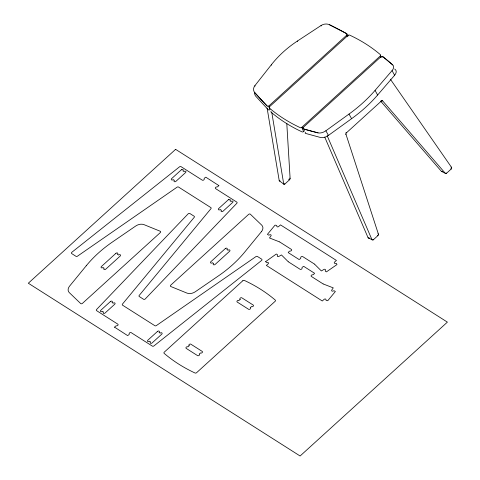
<?xml version="1.0" encoding="UTF-8"?>
<svg xmlns="http://www.w3.org/2000/svg" width="480" height="480" viewBox="0 0 480 480"><rect width="100%" height="100%" fill="white"/><g stroke="black" fill="none" stroke-linecap="round" stroke-linejoin="round"><path stroke-width="0.72" d="M329.508 24.75A415.848 336.09 -16.3 0 1 346.68 33.66A1.2 0.972 -16.3 0 1 346.782 35.13L268.896 105.918A1.2 0.972 -16.3 0 1 267.12 105.978L254.79 92.664A7.542 6.096 -16.3 0 1 254.898 85.65L271.386 64.71A102.816 83.094 -16.3 0 1 297.426 41.034L321.084 25.494A7.542 6.096 -16.3 0 1 329.508 24.75L346.68 33.66L347.292 35.742M375.06 90.39L392.058 70.614A7.542 4.428 -28.9 0 0 392.76 64.956L382.524 56.448A1.2 0.702 -28.9 0 0 380.886 56.808L303 127.602A1.2 0.702 -28.9 0 0 302.964 128.76L318.042 132.87A7.542 4.428 -28.9 0 0 325.878 130.77L349.02 114.06A102.816 60.348 -28.9 0 0 375.06 90.39L377.622 95.028A102.816 60.348 -28.9 0 1 351.582 118.698L328.434 135.408A7.542 4.428 -28.9 0 1 320.598 137.514L305.526 133.404A1.2 0.702 -28.9 0 1 305.52 132.282M377.622 95.028L394.62 75.258A7.542 4.428 -28.9 0 0 395.322 69.594L394.71 69.048M380.322 55.944L301.776 127.332A1.2 0.852 -23.6 0 1 300.246 127.656A207.924 147.282 -23.6 0 1 269.31 107.988A1.2 0.852 -23.6 0 1 269.46 106.788L348.006 35.394A1.2 0.852 -23.6 0 1 349.536 35.07A207.924 147.282 -23.6 0 1 380.472 54.738A1.2 0.852 -23.6 0 1 380.322 55.944L380.904 57.264M271.062 111.318A1.2 0.852 -23.6 0 0 271.158 112.224A207.924 147.282 -23.6 0 0 302.1 131.892A1.2 0.852 -23.6 0 0 303.63 131.568L304.722 130.578M267.102 108.03L279.228 180.708L283.74 184.11A1.2 0.606 -53 0 0 284.802 184.08L289.452 179.85A1.2 0.606 -53 0 0 290.118 178.536L286.782 123.366M324.732 137.112L368.082 237.726L371.958 239.658A1.2 0.9 -63.5 0 0 373.308 239.814L377.958 235.59A1.2 0.9 -63.5 0 0 378.402 234.132L345.978 134.298A1.2 0.9 -63.5 0 1 346.422 132.834L381.462 100.986A1.2 0.9 -63.5 0 1 382.686 100.932L445.314 173.31A1.2 0.9 -63.5 0 0 446.538 173.256L451.188 169.032A1.2 0.9 -63.5 0 0 451.518 167.34L390.336 79.17M279.546 241.89L269.496 237.978L270.912 235.968A1.2 0.852 -23.6 0 0 270.906 234.888A1.2 0.852 -23.6 0 0 269.55 234.888A1.2 0.852 -23.6 0 1 268.404 235.002L267.432 234.336L275.04 225.132L276.378 225.366A1.2 0.852 -23.6 0 1 276.822 226.098A1.2 0.852 -23.6 0 0 277.524 226.89A1.2 0.852 -23.6 0 0 278.88 226.338L280.488 224.88L336.432 260.448L334.782 261.876A1.2 0.852 -23.6 0 0 334.308 262.986A1.2 0.852 -23.6 0 0 335.46 263.376A1.2 0.852 -23.6 0 1 336.486 263.58L337.008 264.546L326.43 271.872L325.422 271.248A1.2 0.852 -23.6 0 1 325.368 270.372A1.2 0.852 -23.6 0 0 325.122 269.358A1.2 0.852 -23.6 0 0 323.724 269.544L321.372 270.954L314.526 264.132M323.238 283.974L333.264 287.874L331.872 289.902A1.2 0.852 -23.6 0 0 331.878 290.976A1.2 0.852 -23.6 0 0 333.234 290.982A1.2 0.852 -23.6 0 1 334.374 290.868L335.352 291.534L327.744 300.732L326.406 300.504A1.2 0.852 -23.6 0 1 325.962 299.772A1.2 0.852 -23.6 0 0 325.254 298.98A1.2 0.852 -23.6 0 0 323.904 299.532L322.302 300.996L266.352 265.416L267.996 263.988A1.2 0.852 -23.6 0 0 268.47 262.878A1.2 0.852 -23.6 0 0 267.318 262.494A1.2 0.852 -23.6 0 1 266.298 262.29L265.686 261.678M381.96 100.566L382.686 100.932M380.982 100.746L381.462 100.986M451.032 167.1L451.518 167.34M450.702 168.792L451.188 169.032M446.052 173.016L446.538 173.256M380.772 101.262L441.444 171.384L445.314 173.31M345.936 132.594L346.422 132.834M345.492 134.052L345.978 134.298M377.922 233.886L378.402 234.132M377.478 235.35L377.958 235.59M372.828 239.574L373.308 239.814M279.696 241.968L291.384 249.396A1.2 0.852 -23.6 0 1 291.51 250.446A1.2 0.852 -23.6 0 1 290.196 251.082A1.2 0.852 -23.6 0 0 289.074 251.496L288.204 252.6L299.13 259.542L300.402 258.702A1.2 0.852 -23.6 0 0 300.744 257.784A1.2 0.852 -23.6 0 1 301.332 256.692A1.2 0.852 -23.6 0 1 302.712 256.602L314.406 264.03M288.378 261.834L300.066 269.268A1.2 0.852 -23.6 0 0 301.446 269.178A1.2 0.852 -23.6 0 0 302.034 268.08A1.2 0.852 -23.6 0 1 302.376 267.168L303.654 266.322L314.574 273.27L313.704 274.368A1.2 0.852 -23.6 0 1 312.582 274.788A1.2 0.852 -23.6 0 0 311.268 275.418A1.2 0.852 -23.6 0 0 311.394 276.468L323.088 283.902M289.554 178.11L290.118 178.536M288.6 179.214L289.452 179.85M284.238 183.654L284.802 184.08M288.252 261.738L281.436 254.928L279.06 256.326A1.2 0.852 -23.6 0 1 277.662 256.512A1.2 0.852 -23.6 0 1 277.416 255.498A1.2 0.852 -23.6 0 0 277.362 254.622L276.324 254.01L265.65 261.63M392.058 70.614L394.62 75.258M383.004 57.318L382.524 56.448A415.848 244.08 -28.9 0 1 392.76 64.956M380.886 56.808L381.204 57.39M349.02 114.06L351.582 118.698M325.878 130.77L328.434 135.408M303 127.602L303.324 128.178M348.006 35.394L348.234 35.928M301.776 127.332L303.63 131.568M269.46 106.788L269.688 107.316M327.15 135.666L371.958 239.658M346.782 35.13L347.256 36.75M321.084 25.494L321.216 25.956M297.426 41.034L297.564 41.496M271.386 64.71L271.518 65.172M268.896 105.918L269.508 108M269.574 108.234L269.982 109.62A1.2 0.972 -16.3 0 1 268.206 109.674L255.87 96.36A7.542 6.096 -16.3 0 1 254.646 92.484M254.898 85.65L255.036 86.112M271.842 112.806L283.74 184.11M280.062 180.852A1.2 0.606 -53 0 1 279.228 180.708M267.12 105.978A415.848 336.09 -16.3 0 1 254.79 92.664M318.042 132.87A415.848 244.08 -28.9 0 1 302.964 128.76M442.458 171.48A1.2 0.9 -63.5 0 1 441.444 171.384M369.372 237.942A1.2 0.9 -63.5 0 1 368.082 237.726M114.558 327.168L127.596 335.586L128.868 334.746A1.2 0.852 -23.6 0 0 129.21 333.828A1.2 0.852 -23.6 0 1 129.798 332.736A1.2 0.852 -23.6 0 1 131.178 332.646L152.376 346.122A1.2 0.852 -23.6 0 0 153.93 345.912L261.552 260.508A1.2 0.852 -23.6 0 0 261.696 259.176L257.406 256.452A1.2 0.852 -23.6 0 0 255.942 256.596L156.36 325.584A1.2 0.852 -23.6 0 1 154.896 325.728L122.562 305.178A1.2 0.852 -23.6 0 1 122.49 304.05L194.202 217.35A1.2 0.852 -23.6 0 0 194.136 216.228L189.846 213.498A1.2 0.852 -23.6 0 0 188.148 213.84L96.6 309.468A1.2 0.852 -23.6 0 0 96.606 310.662L117.804 324.138A1.2 0.852 -23.6 0 1 117.93 325.188A1.2 0.852 -23.6 0 1 116.616 325.824A1.2 0.852 -23.6 0 0 115.494 326.238L114.558 327.168M218.856 185.58L217.92 186.534A1.2 0.852 -23.6 0 1 216.798 186.948A1.2 0.852 -23.6 0 0 215.484 187.584A1.2 0.852 -23.6 0 0 215.61 188.634L236.808 202.11A1.2 0.852 -23.6 0 1 236.814 203.304L145.266 298.932A1.2 0.852 -23.6 0 1 143.568 299.274L139.278 296.544A1.2 0.852 -23.6 0 1 139.206 295.422L210.918 208.722A1.2 0.852 -23.6 0 0 210.852 207.594L178.518 187.044A1.2 0.852 -23.6 0 0 177.054 187.188L77.472 256.176A1.2 0.852 -23.6 0 1 76.002 256.326L71.712 253.596A1.2 0.852 -23.6 0 1 71.856 252.264L179.484 166.86A1.2 0.852 -23.6 0 1 181.032 166.65L202.23 180.126A1.2 0.852 -23.6 0 0 203.616 180.036A1.2 0.852 -23.6 0 0 204.204 178.944A1.2 0.852 -23.6 0 1 204.546 178.026L205.818 177.186L218.856 185.58M86.244 265.764L69.558 286.158A7.542 5.34 -23.6 0 0 69.21 292.53L80.706 303.576A1.2 0.852 -23.6 0 0 82.428 303.378L160.308 232.59A1.2 0.852 -23.6 0 0 160.266 231.264L143.928 224.616A7.542 5.34 -23.6 0 0 135.738 226.002L112.29 242.094A102.816 72.828 -23.6 0 0 86.244 265.764M261.474 231.606L244.782 252A102.816 72.828 -23.6 0 1 218.742 275.67L195.288 291.762A7.542 5.34 -23.6 0 1 187.098 293.148L170.766 286.5A1.2 0.852 -23.6 0 1 170.718 285.18L248.604 214.392A1.2 0.852 -23.6 0 1 250.326 214.188L261.822 225.234A7.542 5.34 -23.6 0 1 261.474 231.606M175.602 149.346L28.314 283.224L300.102 456L447.39 322.128L175.602 149.346M181.302 169.836L171.642 178.62A1.2 0.852 -23.6 0 0 171.576 179.886A1.2 0.852 -23.6 0 0 173.202 179.616L174.36 180.354A1.2 0.852 -23.6 0 0 174.294 181.614A1.2 0.852 -23.6 0 0 175.92 181.344L185.586 172.56A1.2 0.852 -23.6 0 0 185.652 171.294A1.2 0.852 -23.6 0 0 184.026 171.564L182.862 170.832A1.2 0.852 -23.6 0 0 182.928 169.566A1.2 0.852 -23.6 0 0 181.302 169.836M115.92 253.32L101.418 266.496A1.2 0.852 -23.6 0 0 101.352 267.762A1.2 0.852 -23.6 0 0 102.978 267.492L104.142 268.224A1.2 0.852 -23.6 0 0 104.076 269.49A1.2 0.852 -23.6 0 0 105.702 269.22L120.198 256.044A1.2 0.852 -23.6 0 0 120.264 254.778A1.2 0.852 -23.6 0 0 118.638 255.048L117.48 254.31A1.2 0.852 -23.6 0 0 117.546 253.05A1.2 0.852 -23.6 0 0 115.92 253.32M110.442 301.518L100.776 310.302A1.2 0.852 -23.6 0 0 100.71 311.568A1.2 0.852 -23.6 0 0 102.336 311.292L103.494 312.03A1.2 0.852 -23.6 0 0 103.434 313.296A1.2 0.852 -23.6 0 0 105.06 313.026L114.72 304.242A1.2 0.852 -23.6 0 0 114.786 302.976A1.2 0.852 -23.6 0 0 113.16 303.246L112.002 302.508A1.2 0.852 -23.6 0 0 112.068 301.248A1.2 0.852 -23.6 0 0 110.442 301.518M228.354 199.746L218.688 208.53A1.2 0.852 -23.6 0 0 218.622 209.796A1.2 0.852 -23.6 0 0 220.248 209.526L221.412 210.264A1.2 0.852 -23.6 0 0 221.346 211.524A1.2 0.852 -23.6 0 0 222.972 211.254L232.632 202.47A1.2 0.852 -23.6 0 0 232.698 201.204A1.2 0.852 -23.6 0 0 231.072 201.48L229.914 200.742A1.2 0.852 -23.6 0 0 229.98 199.476A1.2 0.852 -23.6 0 0 228.354 199.746M225.33 248.55L210.834 261.726A1.2 0.852 -23.6 0 0 210.768 262.986A1.2 0.852 -23.6 0 0 212.394 262.716L213.552 263.454A1.2 0.852 -23.6 0 0 213.486 264.72A1.2 0.852 -23.6 0 0 215.112 264.444L229.608 251.268A1.2 0.852 -23.6 0 0 229.674 250.002A1.2 0.852 -23.6 0 0 228.048 250.278L226.89 249.54A1.2 0.852 -23.6 0 0 226.956 248.274A1.2 0.852 -23.6 0 0 225.33 248.55M157.494 331.428L147.828 340.212A1.2 0.852 -23.6 0 0 147.762 341.478A1.2 0.852 -23.6 0 0 149.388 341.208L150.546 341.94A1.2 0.852 -23.6 0 0 150.48 343.206A1.2 0.852 -23.6 0 0 152.106 342.936L161.772 334.152A1.2 0.852 -23.6 0 0 161.838 332.886A1.2 0.852 -23.6 0 0 160.212 333.156L159.054 332.424A1.2 0.852 -23.6 0 0 159.12 331.158A1.2 0.852 -23.6 0 0 157.494 331.428M242.82 280.752L164.28 352.146A1.2 0.852 -23.6 0 0 164.13 353.346A207.924 147.282 -23.6 0 0 195.066 373.014A1.2 0.852 -23.6 0 0 196.596 372.69L275.142 301.302A1.2 0.852 -23.6 0 0 275.292 300.096A207.924 147.282 -23.6 0 0 244.356 280.428A1.2 0.852 -23.6 0 0 242.82 280.752M189.174 345.726L187.92 346.866A1.2 0.852 -23.6 0 0 186.294 347.142A1.2 0.852 -23.6 0 0 186.228 348.408L197.556 355.608A1.2 0.852 -23.6 0 0 199.182 355.332A1.2 0.852 -23.6 0 0 199.248 354.072L200.502 352.926A1.2 0.852 -23.6 0 0 202.128 352.656A1.2 0.852 -23.6 0 0 202.194 351.39L190.866 344.19A1.2 0.852 -23.6 0 0 189.24 344.46A1.2 0.852 -23.6 0 0 189.174 345.726M240.174 299.376L238.914 300.516A1.2 0.852 -23.6 0 0 237.288 300.792A1.2 0.852 -23.6 0 0 237.222 302.058L248.55 309.258A1.2 0.852 -23.6 0 0 250.176 308.982A1.2 0.852 -23.6 0 0 250.242 307.722L251.502 306.576A1.2 0.852 -23.6 0 0 253.128 306.306A1.2 0.852 -23.6 0 0 253.194 305.04L241.866 297.84A1.2 0.852 -23.6 0 0 240.24 298.11A1.2 0.852 -23.6 0 0 240.174 299.376"/></g></svg>
